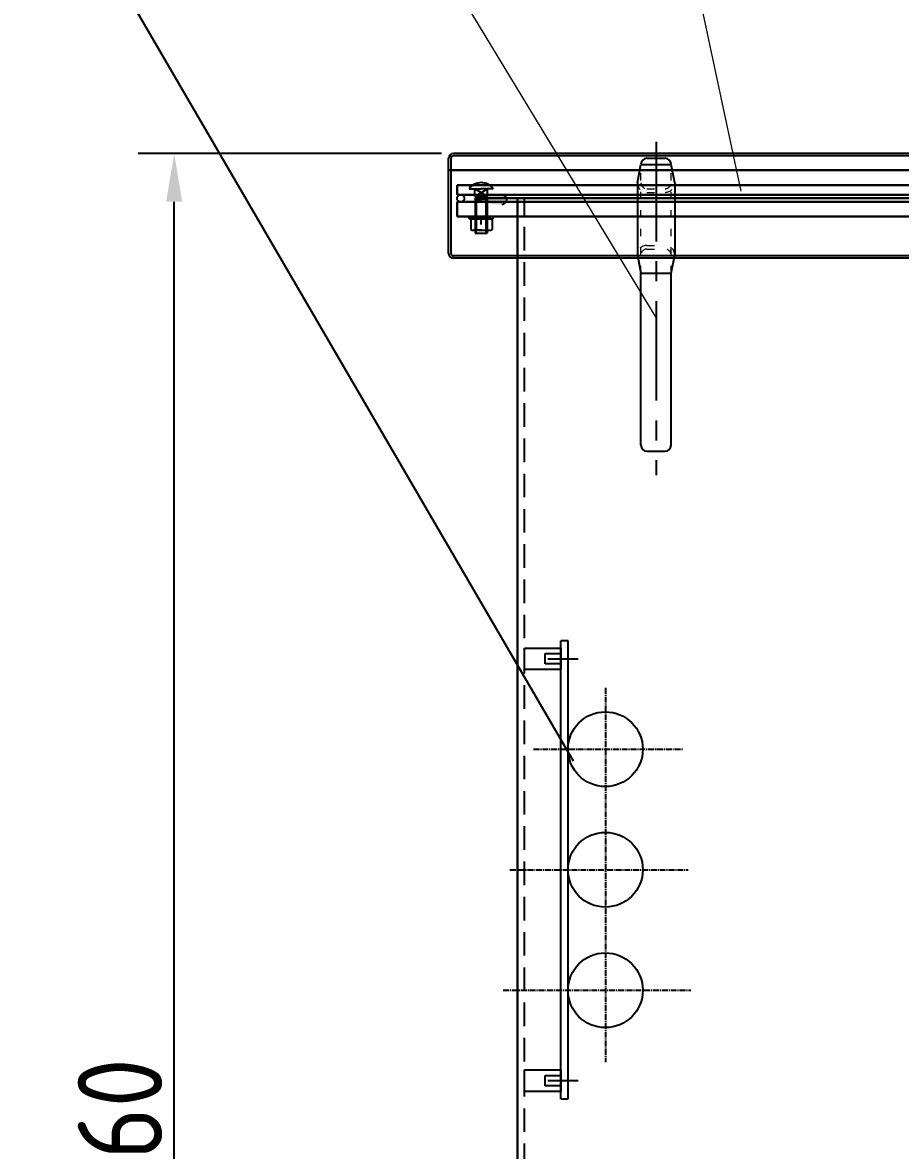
# Model space of a CAD drawing. Header units: millimetres. Extents: x 124493 to 133608, y -169944 to -164394.
# Drawn here: x 128346 to 129074, y -166259 to -165323 of the extents above; entities that cross this region are included whole.
import ezdxf

# ---------------------------------------------------------------- set-up
doc = ezdxf.new("R2010")
doc.units = ezdxf.units.MM
doc.header["$LTSCALE"] = 13
for name, pattern in [('ACAD_ISO03W100', [1.18, 0.47, -0.71]), ('CENTER', [50.8, 31.75, -6.35, 6.35, -6.35]), ('CENTER2', [1.125, 0.75, -0.125, 0.125, -0.125]), ('CENTERX2', [101.6, 63.5, -12.7, 12.7, -12.7]), ('DASHED', [0.75, 0.5, -0.25])]:
    doc.linetypes.add(name, pattern=pattern)
for name, color, linetype in [('1', 4, 'Continuous'), ('1轮廓实线层', 7, 'Continuous'), ('2细线层', 4, 'Continuous'), ('3中心线层', 1, 'CENTER'), ('4虚线层', 6, 'DASHED'), ('5剖面线层', 2, 'Continuous'), ('中心线', 1, 'CENTER2'), ('粗实线', 4, 'Continuous'), ('细实线', 2, 'Continuous')]:
    doc.layers.add(name, color=color, linetype=linetype)
doc.layers.add('标注、文本', color=3, linetype='Continuous', lineweight=25)
doc.layers.add('铁心', color=3, linetype='Continuous', lineweight=0)
doc.styles.get("Standard").update_dxf_attribs({"font": 'gbenor.shx', "bigfont": 'gbcbig.shx'})
doc.dimstyles.new('1-15', dxfattribs={"dimscale": 20, "dimtxt": 3.5, "dimasz": 2, "dimexe": 1.5, "dimexo": 0.5, "dimgap": 0.5, "dimtad": 1, "dimtoh": 1, "dimdec": 1, "dimdsep": 46, "dimtxsty": 'Standard', "dimcen": 2.5, "dimclrd": 3, "dimclre": 3, "dimclrt": 3, "dimadec": 0, "dimazin": 2, "dimtfac": 1, "dimtdec": 1, "dimtmove": 0, "dimatfit": 2, "dimfxl": 1, "dimarcsym": 0})

# ---------------------------------------------------------------- blocks, each defined once
blk = doc.blocks.new('846712')
at = {"layer": '1轮廓实线层', "color": 0, "ltscale": 0.5}
for p, q in [((12564.4, -718.9), (12558.4, -718.9)), ((12558.4, -1098.9), (12558.4, -718.9)), ((12564.4, -1098.9), (12564.4, -718.9)), ((12547.63, -733.9), (12572.73, -733.9)), ((12547.63, -1083.9), (12572.73, -1083.9)), ((12558.4, -1098.9), (12564.4, -1098.9))]:
    blk.add_line(p, q, dxfattribs=at)
at = {"layer": '中心线', "color": 1, "ltscale": 0.5}
for p, q in [((12595.4, -758.1), (12595.4, -1068.58)), ((12535.83, -808.9), (12660.18, -808.9)), ((12516.15, -908.9), (12664, -908.9)), ((12510.65, -1008.9), (12666.36, -1008.9))]:
    blk.add_line(p, q, dxfattribs=at)
at = {"layer": '标注、文本'}
for centre in [(12595.4, -808.9), (12595.4, -908.9), (12595.4, -1008.9)]:
    blk.add_circle(centre, 31, dxfattribs=at)
blk = doc.blocks.new('A$C35956794')
at = {"layer": '4虚线层', "ltscale": 5}
for points in [[(17.75, 373.87), (47.75, 373.87), (47.75, 356.13), (17.75, 356.13)], [(17.75, 373.87), (47.75, 373.87), (47.75, 356.13), (17.75, 356.13)], [(34.78, 369.33), (47.75, 369.33), (47.75, 360.67), (34.78, 360.67)], [(34.78, 369.33), (47.75, 369.33), (47.75, 360.67), (34.78, 360.67)], [(17.75, 23.87), (47.75, 23.87), (47.75, 6.13), (17.75, 6.13)], [(17.75, 23.87), (47.75, 23.87), (47.75, 6.13), (17.75, 6.13)], [(34.78, 19.33), (47.75, 19.33), (47.75, 10.67), (34.78, 10.67)], [(34.78, 19.33), (47.75, 19.33), (47.75, 10.67), (34.78, 10.67)]]:
    blk.add_lwpolyline(points, close=True, dxfattribs=at)
at = {"layer": '标注、文本'}
blk.add_blockref('846712', (-12510.65, 1098.9), dxfattribs=at)
blk = doc.blocks.new('*D537')
at = {"layer": 'Defpoints', "color": 0, "transparency": 16777216}
for p in [(128472.02, -165431.56), (128703.68, -165431.56), (128817.68, -167089.77)]:
    blk.add_point(p, dxfattribs=at)
at = {"layer": '标注、文本', "color": 3, "lineweight": -2, "transparency": 16777216}
for p, q in [((128693.68, -165431.56), (128442.02, -165431.56)), ((128472.02, -167049.77), (128472.02, -165471.56)), ((128807.68, -167089.77), (128442.02, -167089.77))]:
    blk.add_line(p, q, dxfattribs=at)
at = {"layer": '标注、文本', "color": 3, "transparency": 16777216}
for points in [[(128465.35, -165471.56), (128478.69, -165471.56), (128472.02, -165431.56)], [(128465.35, -167049.77), (128478.69, -167049.77), (128472.02, -167089.77)]]:
    blk.add_solid(points, dxfattribs=at)
at = {"layer": '标注、文本', "color": 3, "transparency": 16777216, "insert": (128427.02, -166260.67), "char_height": 70, "attachment_point": 5, "rotation": 90}
blk.add_mtext('1660', dxfattribs=at)

msp = doc.modelspace()

# ---------------------------------------------------------------- hatches: boundary and pattern name
at = {"layer": '5剖面线层'}
msp.add_hatch(color=256, dxfattribs=at).paths.add_polyline_path([(128743.85, -165473.77, 1), (128743.85, -165465.77), (128736.08, -165465.77, 1), (128736.08, -165473.77)])

# ---------------------------------------------------------------- linework, layer by layer
at = {"layer": '1', "color": 1, "linetype": 'CENTERX2', "lineweight": -3, "ltscale": 0.1}
msp.add_line((128871.68, -165421.93), (128871.68, -165698.4), dxfattribs=at)
at = {"layer": '1轮廓实线层'}
for p, q in [((128716.65, -165460.77), (128726.68, -165460.77)), ((128721.5, -165467.17), (128731.86, -165460.77)), ((128731.86, -165467.17), (128721.5, -165460.77)), ((128721.5, -165467.17), (128721.5, -165460.77)), ((128736.71, -165460.77), (128726.68, -165460.77)), ((128731.86, -165467.17), (128731.86, -165460.77)), ((128721.5, -165467.17), (128731.86, -165467.17)), ((128721.68, -165469.77), (128722.68, -165467.17)), ((128721.68, -165469.77), (128726.68, -165469.77)), ((128721.68, -165469.77), (128721.68, -165497.77)), ((128731.86, -165467.17), (128722.68, -165467.17)), ((128722.68, -165467.17), (128722.68, -165467.17)), ((128731.68, -165469.77), (128726.68, -165469.77)), ((128731.68, -165469.77), (128730.68, -165467.17)), ((128731.68, -165469.77), (128731.68, -165497.77)), ((128716.68, -165485.77), (128716.68, -165483.77)), ((128726.68, -165485.77), (128716.68, -165485.77)), ((128718.14, -165486.48), (128718.14, -165494.55)), ((128718.83, -165485.77), (128726.68, -165485.77)), ((128726.93, -165485.77), (128720.34, -165485.77)), ((128722.53, -165486.48), (128722.53, -165497.77)), ((128726.68, -165485.77), (128736.68, -165485.77)), ((128734.53, -165485.77), (128726.68, -165485.77)), ((128726.93, -165485.77), (128733.53, -165485.77)), ((128731.33, -165486.48), (128731.33, -165497.77)), ((128735.73, -165486.48), (128735.73, -165494.55)), ((128736.68, -165485.77), (128736.68, -165483.77)), ((128726.93, -165495.27), (128720.34, -165495.27)), ((128721.68, -165497.77), (128731.68, -165497.77)), ((128726.93, -165495.27), (128733.53, -165495.27))]:
    msp.add_line(p, q, dxfattribs=at)
for centre, radius, start, end in [((128726.61, -165468.16), 12.4, 89.67273, 143.42142), ((128726.55, -165468.56), 12.8, 37.48841, 89.41744), ((128720.34, -165489.52), 3.75, 54.0904, 125.9096), ((128726.93, -165499.69), 13.93, 71.59339, 108.40661), ((128733.53, -165489.52), 3.75, 54.0904, 125.9096), ((128720.34, -165491.52), 3.75, 234.0904, 305.9096), ((128726.93, -165481.34), 13.93, 251.59339, 288.40661), ((128733.53, -165491.52), 3.75, 234.0904, 305.9096)]:
    msp.add_arc(centre, radius, start, end, dxfattribs=at)
at = {"layer": '2细线层'}
for p, q in [((128722.68, -165497.77), (128722.68, -165467.17)), ((128730.68, -165497.77), (128730.68, -165467.17))]:
    msp.add_line(p, q, dxfattribs=at)
at = {"layer": '3中心线层'}
msp.add_line((128726.68, -165490.46), (128726.68, -165483.67), dxfattribs=at)
at = {"layer": '4虚线层', "ltscale": 3}
msp.add_line((128762.68, -167003.77), (128762.68, -165468.77), dxfattribs=at)
at = {"layer": '4虚线层'}
for p, q in [((128721.43, -165485.77), (128721.43, -165483.77)), ((128731.93, -165485.77), (128731.93, -165483.77))]:
    msp.add_line(p, q, dxfattribs=at)
at = {"layer": '4虚线层', "ltscale": 3}
msp.add_circle((128709.68, -165468.77), 3, dxfattribs=at)
at = {"layer": '标注、文本'}
for p, q in [((128343.7, -165146.38), (128802.83, -165935.36)), ((129442.68, -165431.56), (128703.68, -165431.56)), ((129442.68, -165433.56), (128703.68, -165433.56)), ((128699.68, -165514.55), (128699.68, -165435.56)), ((128701.68, -165514.55), (128701.68, -165435.56)), ((128856.18, -165455.81), (128859.18, -165440.81)), ((128859.18, -165440.81), (128884.18, -165440.81)), ((128864.18, -165435.56), (128879.18, -165435.56)), ((128887.18, -165455.81), (128884.18, -165440.81)), ((128856.18, -165455.81), (128856.18, -165515.81)), ((128887.18, -165455.81), (128887.18, -165515.81)), ((129442.68, -165516.55), (128703.68, -165516.55)), ((129442.68, -165518.55), (128703.68, -165518.55)), ((128856.18, -165515.81), (128859.18, -165530.81)), ((128884.18, -165530.81), (128887.18, -165515.81)), ((128859.18, -165673.55), (128859.18, -165530.81)), ((128859.18, -165530.81), (128884.18, -165530.81)), ((128884.18, -165673.55), (128884.18, -165530.81)), ((128864.18, -165678.55), (128879.18, -165678.55))]:
    msp.add_line(p, q, dxfattribs=at)
at = {"layer": '标注、文本', "color": 2, "linetype": 'ACAD_ISO03W100', "lineweight": 18}
for p, q in [((128859.18, -165530.81), (128859.18, -165440.56)), ((128884.18, -165530.81), (128884.18, -165440.56)), ((128864.18, -165460.81), (128879.18, -165460.81)), ((128864.18, -165463.81), (128879.18, -165463.81)), ((128864.18, -165507.81), (128879.18, -165507.81)), ((128864.18, -165510.81), (128879.18, -165510.81))]:
    msp.add_line(p, q, dxfattribs=at)
at = {"layer": '标注、文本'}
for centre, radius, start, end in [((128703.68, -165435.56), 4, 90, 180), ((128703.68, -165435.56), 2, 90, 180), ((128864.18, -165440.56), 5, 90, 180), ((128879.18, -165440.56), 5, 0, 90), ((128703.68, -165514.55), 4, 180, 270), ((128703.68, -165514.55), 2, 180, 270), ((128864.18, -165673.55), 5, 180, 270), ((128879.18, -165673.55), 5, 270, 0)]:
    msp.add_arc(centre, radius, start, end, dxfattribs=at)
at = {"layer": '标注、文本', "color": 2, "linetype": 'ACAD_ISO03W100', "lineweight": 18}
for centre, radius, start, end in [((128864.18, -165455.81), 8, 180, 270), ((128864.18, -165455.81), 5, 180, 270), ((128879.18, -165455.81), 5, 270, 0), ((128879.18, -165455.81), 8, 270, 0), ((128864.18, -165515.81), 8, 90, 180), ((128879.18, -165515.81), 8, 0, 90), ((128864.18, -165515.81), 5, 90, 180), ((128879.18, -165515.81), 5, 0, 90)]:
    msp.add_arc(centre, radius, start, end, dxfattribs=at)
at = {"layer": '粗实线', "lineweight": 30}
for p, q in [((129442.68, -165445.34), (128698.68, -165445.34)), ((129442.68, -165457.77), (128706.68, -165457.77)), ((128706.68, -165457.77), (128706.68, -165465.77)), ((129442.68, -165465.77), (128706.68, -165465.77)), ((129442.68, -165471.77), (128706.68, -165471.77)), ((128706.68, -165471.77), (128706.68, -165483.77)), ((128722.07, -165468.77), (129442.68, -165468.77)), ((128756.68, -167003.77), (128756.68, -165468.77)), ((128706.68, -165483.77), (129442.68, -165483.77))]:
    msp.add_line(p, q, dxfattribs=at)
at = {"layer": '粗实线'}
msp.add_line((128721.68, -165497.77), (128721.68, -165497.77), dxfattribs=at)
at = {"layer": '细实线'}
msp.add_arc((128743.85, -165469.77), 4, 270, 90, dxfattribs=at)
at = {"layer": '铁心'}
for points in [[(128871.68, -165567.54), (128619.66, -165151.43), (128619.66, -165151.43)], [(128942.27, -165462.74), (128876.66, -165155.7), (128876.66, -165155.7)]]:
    msp.add_lwpolyline(points, dxfattribs=at)

# ---------------------------------------------------------------- block references
at = {"layer": '标注、文本'}
msp.add_blockref('A$C35956794', (128744.93, -166215.77), dxfattribs=at)

# ---------------------------------------------------------------- dimensions: what is measured, and where the dimension line sits
dim = msp.add_linear_dim(base=(128472.02, -165431.56), p1=(128817.68, -167089.77), p2=(128703.68, -165431.56), angle=90, text='1660', dimstyle='1-15', dxfattribs=at)
dim.commit()
dim.dimension.update_dxf_attribs({"geometry": '*D537', "text_midpoint": (128427.02, -166260.67)})

doc.saveas('drawing.dxf')
